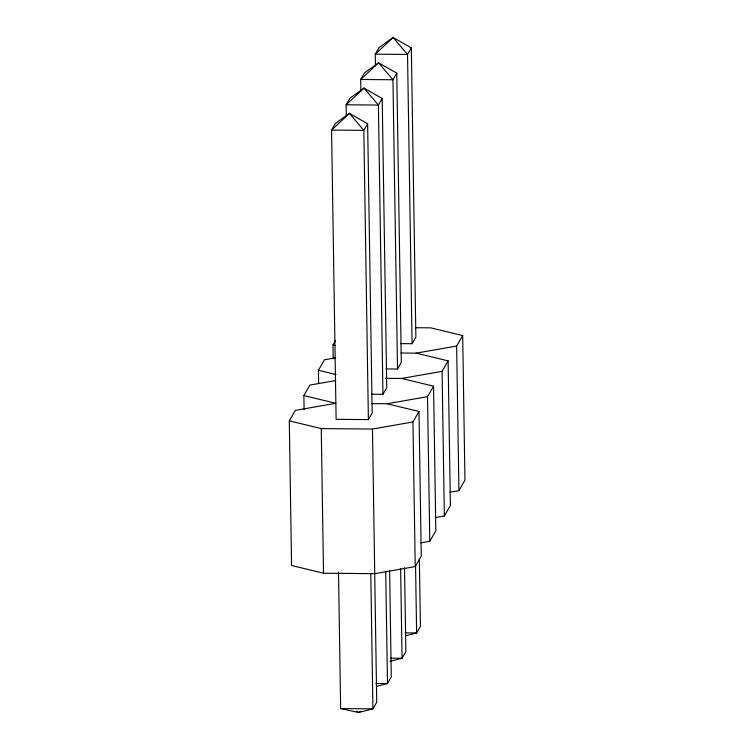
<?xml version="1.0" encoding="UTF-8"?>
<svg xmlns="http://www.w3.org/2000/svg" width="750" height="750" viewBox="0 0 750 750"><rect width="100%" height="100%" fill="white"/><g stroke="black" fill="none" stroke-linecap="round" stroke-linejoin="round"><path stroke-width="1.12" d="M367.641 123.769L363.834 130.369L368.381 419.616L336.112 419.334L331.566 130.078L335.363 123.478L349.444 113.4L367.641 123.769L372.178 413.016L368.381 419.616M346.294 115.322L346.134 104.784L349.931 98.175L364.012 88.106L382.2 98.466L378.403 105.066L382.941 394.312L371.419 394.209M360.881 91.191L360.694 79.481L364.5 72.881L378.572 62.803L396.769 73.163L392.963 79.763L397.509 369.009L385.988 368.906M375.441 65.888L375.262 54.178L379.059 47.578L393.141 37.5L411.328 47.859L407.531 54.459L412.069 343.716L400.547 343.612M371.906 403.612L387.037 403.744L418.988 411.478L421.266 556.097L415.228 566.578L374.747 573.675L323.522 573.216L291.572 565.491L289.303 420.863L295.331 410.381L335.822 403.294L303.863 395.569L304.088 409.556M303.863 395.569L309.9 385.087L335.766 380.55M318.628 383.091L318.431 370.266L324.459 359.784L335.709 357.816M333.216 358.959L332.991 344.962L335.503 340.594M382.941 394.312L386.747 387.712L382.2 98.466M397.509 369.009L401.306 362.409L396.769 73.163M412.069 343.716L415.875 337.106L411.328 47.859M415.228 566.578L412.959 421.959L418.988 411.478M420.797 542.859L429.797 541.284L427.519 396.656L433.556 386.175L401.606 378.45L385.303 378.3M435.366 517.556L444.356 515.981L442.087 371.353L448.116 360.872L416.166 353.147L401.034 353.006M449.925 492.253L458.925 490.678L456.647 346.05L462.684 335.569L430.734 327.844L415.594 327.712M429.797 541.284L435.825 530.803L433.556 386.175M444.356 515.981L450.394 505.5L448.116 360.872M458.925 490.678L464.953 480.197L462.684 335.569M360.628 711.366L358.612 712.5L340.65 708.581L338.512 572.119M405.609 635.756L416.616 632.962L420.422 626.353L419.353 558.713M389.944 661.341L402.056 658.256L405.853 651.656L404.531 567.684M376.481 686.362L387.488 683.559L391.284 676.959L389.625 570.825M416.166 353.147L456.647 346.05M401.606 378.45L442.087 371.353M387.037 403.744L427.519 396.656M289.303 420.863L321.253 428.597L372.469 429.047L412.959 421.959M405.094 632.859L416.616 632.962L415.556 565.312M390.525 658.162L402.056 658.256L400.641 568.453M375.966 683.456L387.488 683.559L385.725 571.594M340.65 708.581L372.919 708.862L376.725 702.263L372.469 429.047M332.991 344.962L335.194 345.497M318.431 370.266L336.056 374.531M356.85 711.188L358.612 712.5L372.919 708.862L370.8 573.572M321.253 428.597L323.522 573.216M393.141 37.5L375.262 54.178L407.531 54.459L393.141 37.5M378.572 62.803L360.694 79.481L392.963 79.763L378.572 62.803M364.012 88.106L346.134 104.784L378.403 105.066L364.012 88.106M349.444 113.4L331.566 130.078L363.834 130.369L349.444 113.4"/></g></svg>
